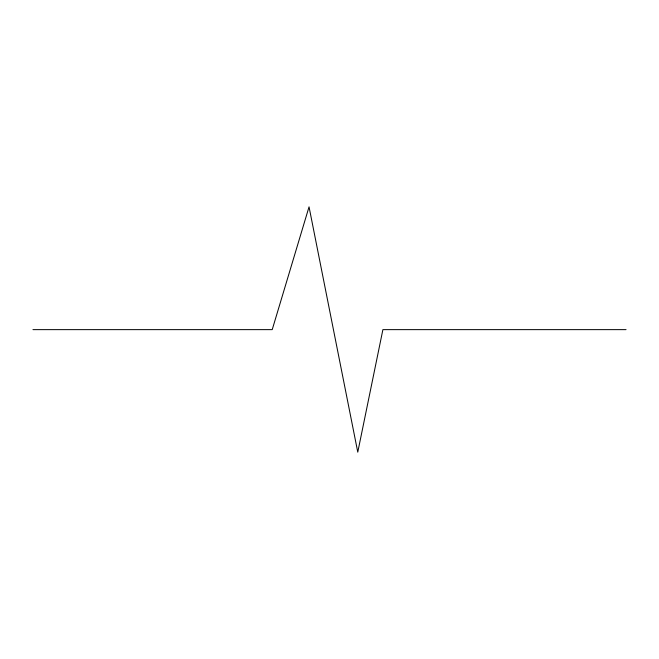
<?xml version="1.0" encoding="UTF-8"?>
<svg xmlns="http://www.w3.org/2000/svg" width="659" height="659" viewBox="0 0 659 659"><rect width="100%" height="100%" fill="white"/><g stroke="black" fill="none" stroke-linecap="round" stroke-linejoin="round"><path stroke-width="0.99" d="M32.95 329.632L272.225 329.632L309.046 206.852L357.771 452.148L382.895 329.632L626.05 329.632"/></g></svg>
